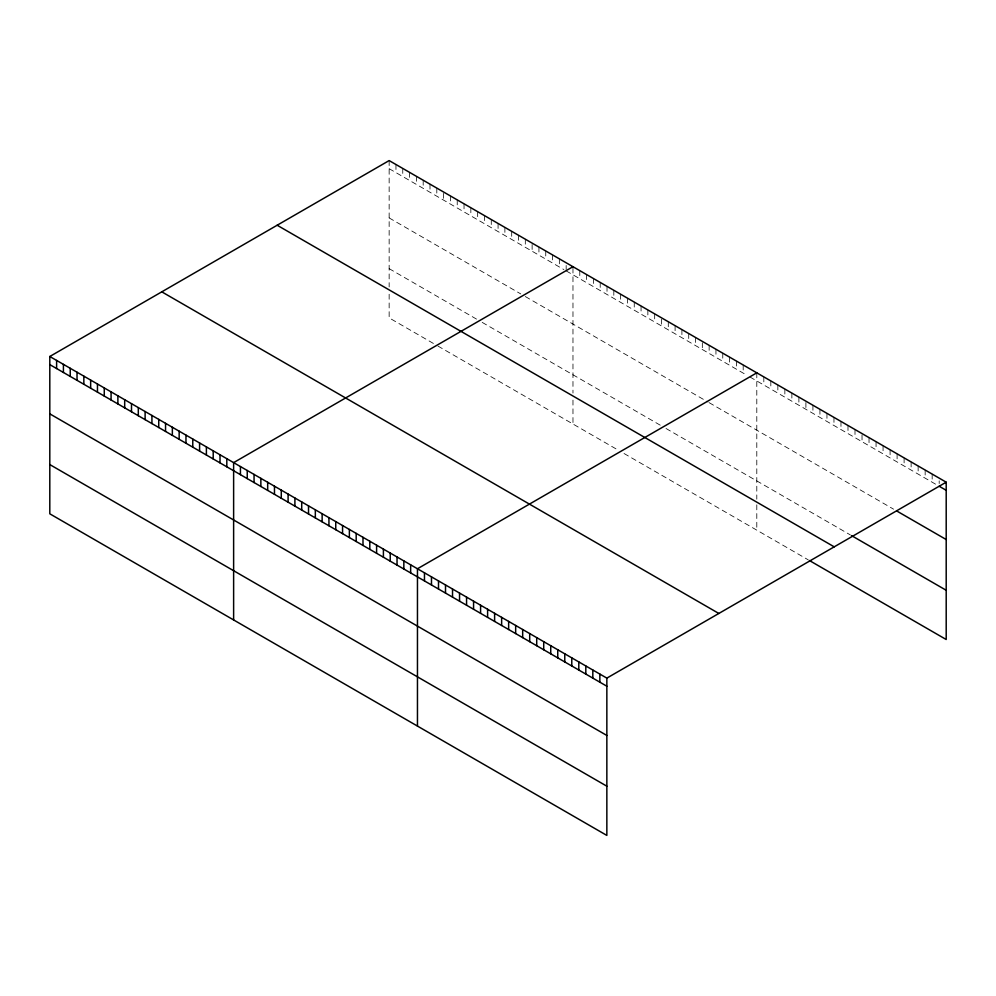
<?xml version="1.0" encoding="UTF-8"?>
<svg xmlns="http://www.w3.org/2000/svg" width="996" height="996" viewBox="0 0 996 996"><rect width="100%" height="100%" fill="white"/><g stroke="black" fill="none" stroke-linecap="round" stroke-linejoin="round"><path stroke-width="0.75" stroke-dasharray="4.98 3.74" d="M389.15 168.685L563.898 269.58M566.164 270.887L746.589 375.056M749.988 377.023L935.68 484.23M389.15 217.925L520.771 293.92M525.315 296.547L708.007 402.023M709.14 402.67L893.586 509.168M389.15 268.659L476.524 319.106M482.189 322.38L661.481 425.89M666.025 428.504L850.335 534.914M433.397 343.446L389.15 317.886L389.15 292.575M437.941 346.06L618.367 450.229M624.031 453.504L808.242 559.852M939.191 480.844L939.191 483.546M932.169 474.096L932.169 482.201M925.16 470.037L925.16 478.155M918.138 465.991L918.138 474.108M911.128 461.945L911.128 470.05M904.107 457.886L904.107 466.004M897.097 453.84L897.097 461.957M890.088 449.794L890.088 457.899M883.066 445.735L883.066 453.852M876.057 441.689L876.057 449.806M869.035 437.642L869.035 445.76M862.026 434.941L862.026 441.701M855.004 429.537L855.004 437.655M847.994 425.491L847.994 433.609M840.973 421.445L840.973 429.55M833.963 417.386L833.963 425.504M826.954 413.34L826.954 421.457M819.932 409.294L819.932 417.399M812.923 405.235L812.923 413.352M805.901 402.546L805.901 409.306M798.892 397.143L798.892 405.26M791.87 393.096L791.87 401.201M784.86 389.038L784.86 397.155M777.851 384.991L777.851 393.109M770.829 380.945L770.829 389.05M763.82 376.886L763.82 385.004M756.798 372.84L756.798 499.208M756.798 504.835L756.798 530.158M743.19 364.984L743.19 373.089M736.38 361.05L736.38 369.167M729.57 357.116L729.57 365.233M722.76 353.182L722.76 361.299M715.95 349.26L715.95 357.365M709.14 345.326L709.14 353.443M702.329 342.749L702.329 349.509M695.532 337.47L695.532 345.575M688.722 333.536L688.722 341.653M681.911 329.601L681.911 337.719M675.101 325.667L675.101 333.785M668.291 321.745L668.291 329.85M661.481 319.168L661.481 325.929M654.671 313.877L654.671 321.994M647.861 309.943L647.861 318.06M641.063 306.021L641.063 314.126M634.253 302.087L634.253 310.204M627.443 298.153L627.443 306.27M620.633 294.231L620.633 302.336M613.822 290.297L613.822 298.402M607.012 286.362L607.012 294.48M600.202 282.428L600.202 290.546M593.404 278.507L593.404 286.611M586.594 274.572L586.594 282.69M579.784 270.638L579.784 278.756M572.974 268.061L572.974 393.071M572.974 400.106L572.974 424.022M566.164 265.484L566.164 269.543M559.354 258.848L559.354 266.965M552.543 254.914L552.543 263.031M545.746 250.992L545.746 259.097M538.936 247.058L538.936 255.163M532.125 244.481L532.125 251.241M525.315 239.189L525.315 247.307M518.505 235.268L518.505 243.373M511.695 231.333L511.695 239.451M504.885 227.399L504.885 235.517M498.075 223.465L498.075 231.582M491.277 219.543L491.277 227.648M484.467 215.609L484.467 223.727M477.657 211.675L477.657 219.792M470.847 207.753L470.847 215.858M464.036 203.819L464.036 211.924M457.226 199.885L457.226 208.002M450.416 195.951L450.416 204.068M443.618 193.373L443.618 200.134M436.808 188.095L436.808 196.212M429.998 184.16L429.998 192.278M423.188 180.226L423.188 188.344M416.378 176.304L416.378 184.409M409.568 172.37L409.568 180.488M402.758 168.436L402.758 176.553M395.96 164.514L395.96 172.619M389.15 160.58L389.15 286.948"/><path stroke-width="1.49" d="M49.8 356.493L606.85 678.114L606.85 835.42L49.8 513.812L49.8 356.493L389.15 160.58L946.2 482.189L946.2 639.507L809.412 560.524M572.974 266.704L233.624 462.63L233.624 619.948M756.798 372.84L417.461 568.766L417.461 726.072M606.85 678.114L946.2 482.189M939.191 486.247L946.2 490.306M897.097 511.185L946.2 539.533M851.505 535.599L946.2 590.267M277.162 225.233L834.212 546.841M161.788 291.84L718.838 613.461M49.8 364.611L606.85 686.219M49.8 413.85L606.85 735.459M49.8 464.572L606.85 786.193M599.841 674.055L599.841 682.173M592.819 670.009L592.819 678.127M585.81 665.963L585.81 674.068M578.801 661.904L578.801 670.022M571.779 657.858L571.779 665.975M564.769 653.812L564.769 661.929M557.748 649.765L557.748 657.87M550.738 645.707L550.738 653.824M543.716 641.661L543.716 649.778M536.707 637.614L536.707 645.719M529.698 633.556L529.698 641.673M522.676 629.509L522.676 637.627M515.667 625.463L515.667 633.568M508.645 621.404L508.645 629.522M501.635 617.358L501.635 625.476M494.614 613.312L494.614 621.429M487.604 609.266L487.604 617.371M480.582 605.207L480.582 613.324M473.573 601.161L473.573 609.278M466.564 597.114L466.564 605.219M459.542 593.056L459.542 601.173M452.533 589.01L452.533 597.127M445.511 584.963L445.511 593.068M438.501 580.917L438.501 589.022M431.48 576.858L431.48 584.976M424.47 572.812L424.47 580.929M410.651 564.832L410.651 572.949M403.841 560.897L403.841 569.015M397.031 556.963L397.031 565.081M390.22 553.041L390.22 561.146M383.41 549.107L383.41 557.225M376.6 545.173L376.6 553.29M369.802 541.251L369.802 549.356M362.992 537.317L362.992 545.422M356.182 533.383L356.182 541.5M349.372 529.449L349.372 537.566M342.562 525.527L342.562 533.632M335.752 521.593L335.752 529.71M328.941 517.659L328.941 525.776M322.144 513.724L322.144 521.842M315.334 509.803L315.334 517.908M308.523 505.868L308.523 513.986M301.713 501.934L301.713 510.052M294.903 498.012L294.903 506.117M288.093 494.078L288.093 502.183M281.283 490.144L281.283 498.261M274.473 486.21L274.473 494.327M267.675 482.288L267.675 490.393M260.865 478.354L260.865 486.471M254.055 474.42L254.055 482.537M247.245 470.486L247.245 478.603M240.434 466.564L240.434 474.669M226.814 458.695L226.814 466.813M220.016 454.761L220.016 462.879M213.206 450.839L213.206 458.944M206.396 446.905L206.396 455.023M199.586 442.971L199.586 451.088M192.776 439.049L192.776 447.154M185.966 435.115L185.966 443.232M179.156 431.181L179.156 439.298M172.358 427.247L172.358 435.364M165.548 423.325L165.548 431.43M158.738 419.391L158.738 427.508M151.927 415.457L151.927 423.574M145.117 411.522L145.117 419.64M138.307 407.601L138.307 415.706M131.497 403.666L131.497 411.784M124.687 399.732L124.687 407.85M117.889 395.81L117.889 403.915M111.079 391.876L111.079 399.994M104.269 387.942L104.269 396.059M97.459 384.008L97.459 392.125M90.648 380.086L90.648 388.191M83.838 376.152L83.838 384.269M77.028 372.218L77.028 380.335M70.23 368.283L70.23 376.401M63.42 364.362L63.42 372.467M56.61 360.428L56.61 368.545"/></g></svg>
